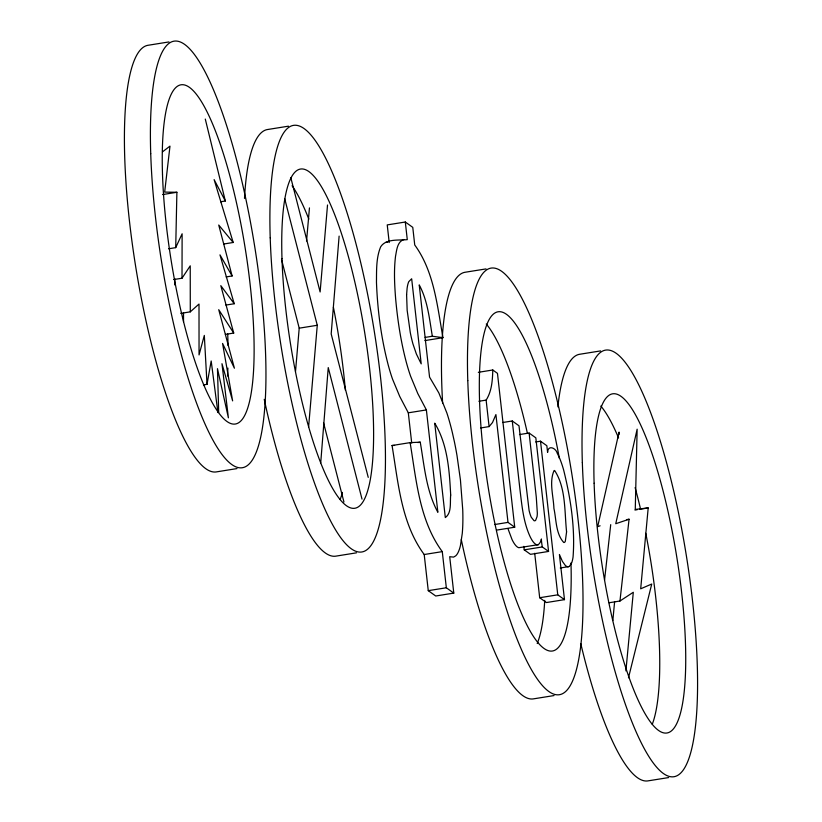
<?xml version="1.0" encoding="UTF-8"?>
<svg xmlns="http://www.w3.org/2000/svg" width="822" height="822" viewBox="0 0 822 822"><rect width="100%" height="100%" fill="white"/><g stroke="black" fill="none" stroke-linecap="round" stroke-linejoin="round"><path stroke-width="1.23" d="M173.668 279.562L182.011 278.226L182.124 233.787L175.713 247.638L168.561 248.789M175.713 247.638L176.894 192.276L164.677 192.101L169.979 146.111L162.561 151.803M619.017 434.633L619.079 432.084L597.676 526.614L600.101 525.803M478.332 372.315L492.789 369.992C492.491 380.237 491.844 391.251 486.131 400.108L489.1 426.597L480.665 427.954M320.724 462.848L328.245 367.588L362.009 499.118M339.116 236.12L331.184 333.948L368.235 477.377M295.519 371.452L299.208 328.173L281.638 259.886M308.589 427.111L317.271 325.276L284.689 198.636M306.555 240.969L309.452 207.894M327.526 204.997L320.118 291.974L290.803 177.665M609.123 602.752L619.963 601.016L629.066 519.237L615.75 523.727L637.142 429.187L635.262 509.424L648.198 507.924L640.687 588.809L651.743 584.021L628.481 677.801M612.842 620.528L614.63 601.509M625.902 670.886L633.3 592.272L619.963 601.016M604.55 580.003L610.715 524.642M203.445 384.902L207.021 384.326L211.182 360.981L217.912 412.51M182.011 278.226L190.231 265.835L190.293 311.846L180.758 313.377M489.1 426.597L492.491 422.549L495.913 414.576L508.006 522.391L514.726 527.21L497.464 373.352L492.789 369.992M190.293 311.846L199.006 304.048L199.047 354.929L204.318 335.417L207.021 384.326M508.017 528.823L512.055 539.592A46.741 10.213 80.9 0 0 515.086 544.698L515.826 545.603A52.731 11.518 80.9 0 0 518.846 547.699L538.307 544.688C543.506 539.797 540.013 533.694 542.304 546.949L548.572 551.439L535.831 437.838L529.111 433.03L519.473 434.571M389.217 242.552L387.234 224.909L405.308 222.012L407.28 239.654C398.742 240.517 385.991 238.483 380.689 246.795C376.034 257.923 376.61 270.417 376.466 282.254C377.504 310.151 381.161 338.037 388.231 365.071A70.6 15.423 80.9 0 0 392.556 379.189L399.759 396.512L408.308 412.819L411.719 443.15M403.766 239.51C397.108 241.884 396.707 250.391 395.536 256.248C393.8 270.376 394.519 284.659 395.649 298.807C397.581 320.148 400.787 341.438 406.294 362.173A70.6 15.423 80.9 0 0 410.63 376.291L417.823 393.615L426.382 409.921L437.869 512.291C426.176 490.898 424.337 465.797 420.248 442.185L410.106 442.626L392.043 445.524C398.238 482.535 401.177 523.357 424.203 554.521L428.262 590.658L435.722 596.001L453.785 593.104L449.706 556.71L453.6 557.1L455.686 555.857A87.697 19.153 80.9 0 0 460.433 545.572L462.262 533.499A88.386 19.307 80.9 0 0 462.735 509.753L460.433 479.945L456.991 455.511A85.94 18.772 80.9 0 0 454.35 441.537L452.388 432.752A75.891 16.584 80.9 0 0 446.88 413.014L438.866 392.978L429.557 377.093L419.22 284.895C427.707 300.636 429.413 318.905 432.341 336.249L442.986 337.688C437.263 306.205 434.18 271.589 414.74 244.987L412.767 227.355L405.308 222.012M168.972 41.932L148.176 45.261A216.022 47.193 80.9 0 0 135.476 265.321A216.022 47.193 80.9 0 0 216.217 471.92L237.003 468.581M288.46 126.177L267.664 129.506A216.022 47.193 80.9 0 0 244.504 198.41M162.592 194.567L176.894 192.276M220.563 201.77L225.331 201L205.284 119.067M223.656 244.021L233.191 242.49L214.121 179.617L225.331 201M226.153 276.922L232.112 275.966L218.734 225.033L233.191 242.49M225.875 305.075L234.219 303.739L219.977 254.871L232.112 275.966M486.028 268.907L465.242 272.236A216.022 47.193 80.9 0 0 442.626 403.057M225.372 334.4L233.715 333.064L220.81 285.645L234.219 303.739M299.208 328.173L317.271 325.276M425.118 337.41L432.341 336.249M424.912 340.585L442.986 337.688M600.584 350.912L579.798 354.251A216.022 47.193 80.9 0 0 557.891 406.88M478.897 401.259L486.131 400.108M408.308 412.819L426.382 409.921M502.632 422.518L512.27 420.977L518.99 425.786L529.101 510.544A13.594 2.969 80.9 0 0 530.118 514.253A14.95 3.267 80.9 0 0 531.31 517.315L534.012 520.675A24.979 5.456 80.9 0 0 535.656 520.295L537.043 516.678A17.878 3.905 80.9 0 0 537.331 513.144L536.273 497.012L529.111 433.03M417.843 442.575L420.248 442.185M535.697 441.969L540.516 441.198L546.846 445.73L547.596 452.388C547.842 444.497 556.001 447.877 557.316 453.436A45.2 9.874 80.9 0 1 560.512 460.474A45.487 9.936 80.9 0 1 563.584 469.763C570.612 498.163 575.277 527.745 573.057 557.039A47.018 10.275 80.9 0 1 571.578 563.06L569.492 566.204A47.44 10.367 80.9 0 1 565.31 565.413L562.443 561.436L559.412 554.49L564.478 599.649L546.404 602.547L539.684 597.728L534.701 553.288M494.752 524.518L508.006 522.391M496.652 530.108L514.726 527.21M356.501 552.826L335.705 556.165A216.022 47.193 80.9 0 1 264.242 399.348M634.944 510.051L637.348 509.661M639.763 509.27L648.198 507.924M626.652 519.617L629.066 519.237M424.203 554.521L442.277 551.624L446.336 587.771L453.785 593.104M523.84 546.363L524.231 549.846L542.304 546.949M548.572 551.439L530.498 554.336L524.231 549.846M560.255 567.981L568.69 566.635M428.262 590.658L446.336 587.771M539.684 597.728L557.758 594.83L564.478 599.649M554.069 695.556L533.273 698.895A216.022 47.193 80.9 0 1 461.286 539.602M668.625 777.571L647.828 780.9A216.022 47.193 80.9 0 1 580.784 643.677M538.307 544.688L536.92 544.801A52.731 11.518 80.9 0 1 533.899 542.705L533.149 541.811A46.741 10.213 80.9 0 1 530.128 536.694C523.409 522.155 521.97 505.931 520.038 490.231L512.27 420.977M385.693 242.408L387.82 242.254M392.043 445.524L394.57 445.411M442.277 551.624C419.251 520.46 416.312 479.637 410.106 442.626M233.715 333.064L218.734 309.678L234.404 368.215L222.567 343.432L232.626 400.879L221.971 363.714L228.393 417.823L217.47 368.657L218.693 412.531M323.549 422.785L343.935 502.016M540.516 441.198L557.758 594.83M183.522 312.894L183.522 321.803M174.747 278.545L174.757 284.936M600.82 406.047A171.747 37.514 80.9 0 1 618.565 437.962M635.118 487.6A171.747 37.514 80.9 0 1 640.482 508.808M645.773 533.293A171.747 37.514 80.9 0 1 652.257 724.295M227.704 333.927A171.747 37.514 80.9 0 1 228.054 345.466M227.889 368.102A171.747 37.514 80.9 0 1 227.509 376.014M570.982 562.926A171.747 37.514 80.9 0 1 515.476 598.118A171.747 37.514 80.9 0 1 485.504 328.42A171.747 37.514 80.9 0 1 559.361 458.357M486.264 324.032A171.747 37.514 80.9 0 1 527.313 432.855M544.719 600.389A171.747 37.514 80.9 0 1 537.208 643.503M292.087 185.721A171.747 37.514 80.9 0 1 308.825 219.145M333.403 307.305A171.747 37.514 80.9 0 1 345.363 390.162M342.425 492.388A171.747 37.514 80.9 0 1 340.123 499.56M450.692 495.039C449.87 502.252 451.966 512.805 445.319 517.583L434.725 423.166C447.754 444.64 449.377 470.605 450.692 495.039M406.602 294.666L407.157 310.336L410.281 332.54A38.459 8.405 80.9 0 0 412.921 343.843L416.374 353.994L421.213 363.869L411.668 278.761L408.801 281.627A43.525 9.504 80.9 0 0 407.106 288.347L406.602 294.666M566.584 531.865L565.31 541.318A20.016 4.377 80.9 0 1 563.738 542.479C555.672 533.642 556.371 519.566 553.915 508.397C553.483 496.128 548.932 482.165 554.069 470.574L554.624 470.492C566.06 487.867 564.416 511.654 566.584 531.865M594.121 483.244A171.747 37.514 80.9 0 0 666.848 733.008A171.747 37.514 80.9 0 0 658.443 473.975A171.747 37.514 80.9 0 0 594.121 483.244M582.336 462.57A216.022 47.193 80.9 0 0 673.824 776.739A216.022 47.193 80.9 0 0 663.251 450.918A216.022 47.193 80.9 0 0 582.336 462.57M162.499 174.254A171.747 37.514 80.9 0 0 235.236 424.029A171.747 37.514 80.9 0 0 226.831 164.996A171.747 37.514 80.9 0 0 162.499 174.254M150.724 153.591A216.022 47.193 80.9 0 0 242.202 467.749A216.022 47.193 80.9 0 0 231.629 141.939A216.022 47.193 80.9 0 0 150.724 153.591M467.78 380.565A216.022 47.193 80.9 0 0 559.268 694.724A216.022 47.193 80.9 0 0 548.695 368.914A216.022 47.193 80.9 0 0 467.78 380.565M281.987 258.498A171.747 37.514 80.9 0 0 354.724 508.273A171.747 37.514 80.9 0 0 346.319 249.241A171.747 37.514 80.9 0 0 281.987 258.498M270.212 237.835A216.022 47.193 80.9 0 0 361.701 551.994A216.022 47.193 80.9 0 0 351.128 226.184A216.022 47.193 80.9 0 0 270.212 237.835"/></g></svg>
